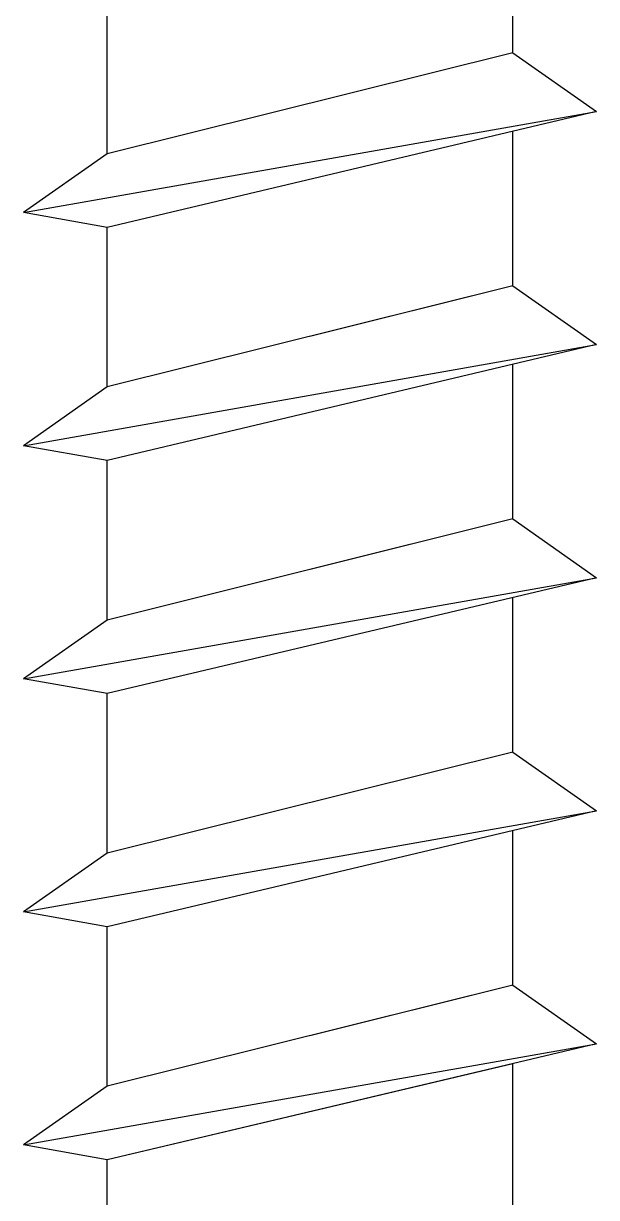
# Model space of a CAD drawing. Header units: inches. Extents: x -2661 to 42767, y -1222 to 9099.
# Drawn here: x -2228.56 to -2228.314, y 2649.75 to 2650.253 of the extents above; entities that cross this region are included whole.
import ezdxf

# ---------------------------------------------------------------- set-up
doc = ezdxf.new("R2010")
doc.units = ezdxf.units.IN
doc.header["$LTSCALE"] = 12
doc.header["$MEASUREMENT"] = 0
doc.layers.add('S-FASTENERS', color=2, linetype='CONTINUOUS')
doc.layers.add('S-SIMPSON', color=2, linetype='CONTINUOUS')

# ---------------------------------------------------------------- blocks, each defined once
blk = doc.blocks.new('SDS.25X8-f')
at = {"layer": 'S-SIMPSON', "color": 1}
for p, q in [((0.087, -5.68156), (0.087, -5.75)), ((0.087, -5.68156), (0.087, -5.75)), ((0.087, -5.68156), (0.087, -5.75)), ((0.087, -5.68156), (0.087, -5.75)), ((0.087, -5.68156), (0.087, -5.75)), ((0.087, -5.68156), (0.087, -5.75)), ((0.087, -5.68156), (0.087, -5.75)), ((0.087, -5.68156), (0.087, -5.75)), ((-0.087, -5.72493), (-0.087, -5.7912)), ((-0.087, -5.72493), (-0.087, -5.7912)), ((-0.087, -5.72493), (-0.087, -5.7912)), ((-0.087, -5.72493), (-0.087, -5.7912)), ((-0.087, -5.72493), (-0.087, -5.7912)), ((-0.087, -5.72493), (-0.087, -5.7912)), ((-0.087, -5.72493), (-0.087, -5.7912)), ((-0.087, -5.72493), (-0.087, -5.7912)), ((-0.087, -5.72493), (-0.087, -5.7912)), ((-0.087, -5.72493), (-0.087, -5.7912)), ((-0.123, -5.79972), (0.087, -5.75)), ((-0.123, -5.79972), (0.087, -5.75)), ((-0.123, -5.79972), (0.087, -5.75)), ((-0.123, -5.79972), (0.087, -5.75)), ((-0.123, -5.79972), (0.087, -5.75)), ((-0.123, -5.79972), (0.087, -5.75)), ((-0.123, -5.79972), (0.087, -5.75)), ((-0.123, -5.79972), (0.087, -5.75)), ((-0.087, -5.7912), (0.087, -5.75)), ((0.087, -5.75), (0.123, -5.75635)), ((0.087, -5.75), (0.123, -5.75635)), ((0.087, -5.75), (0.123, -5.75635)), ((0.087, -5.75), (0.123, -5.75635)), ((0.087, -5.75), (0.123, -5.75635)), ((0.087, -5.75), (0.123, -5.75635)), ((0.087, -5.75), (0.123, -5.75635)), ((0.087, -5.75), (0.123, -5.75635)), ((0.087, -5.75), (0.123, -5.75635)), ((0.123, -5.75635), (-0.123, -5.79972)), ((0.123, -5.75635), (-0.123, -5.79972)), ((0.123, -5.75635), (-0.123, -5.79972)), ((0.123, -5.75635), (-0.123, -5.79972)), ((0.123, -5.75635), (-0.123, -5.79972)), ((0.123, -5.75635), (-0.123, -5.79972)), ((0.123, -5.75635), (-0.123, -5.79972)), ((0.123, -5.75635), (-0.123, -5.79972)), ((0.123, -5.75635), (-0.123, -5.79972)), ((0.087, -5.78156), (0.123, -5.75635)), ((0.087, -5.78156), (0.123, -5.75635)), ((0.087, -5.78156), (0.123, -5.75635)), ((0.087, -5.78156), (0.123, -5.75635)), ((0.087, -5.78156), (0.123, -5.75635)), ((0.087, -5.78156), (0.123, -5.75635)), ((0.087, -5.78156), (0.123, -5.75635)), ((0.087, -5.78156), (0.123, -5.75635)), ((0.087, -5.78156), (0.123, -5.75635)), ((-0.087, -5.82493), (0.087, -5.78156)), ((-0.087, -5.82493), (0.087, -5.78156)), ((-0.087, -5.82493), (0.087, -5.78156)), ((-0.087, -5.82493), (0.087, -5.78156)), ((-0.087, -5.82493), (0.087, -5.78156)), ((-0.087, -5.82493), (0.087, -5.78156)), ((-0.087, -5.82493), (0.087, -5.78156)), ((-0.087, -5.82493), (0.087, -5.78156)), ((-0.087, -5.82493), (0.087, -5.78156)), ((0.087, -5.78156), (0.087, -5.85)), ((0.087, -5.78156), (0.087, -5.85)), ((0.087, -5.78156), (0.087, -5.85)), ((0.087, -5.78156), (0.087, -5.85)), ((0.087, -5.78156), (0.087, -5.85)), ((0.087, -5.78156), (0.087, -5.85)), ((0.087, -5.78156), (0.087, -5.85)), ((0.087, -5.78156), (0.087, -5.85)), ((0.087, -5.78156), (0.087, -5.85)), ((-0.087, -5.82493), (-0.123, -5.79972)), ((-0.087, -5.82493), (-0.123, -5.79972)), ((-0.087, -5.82493), (-0.123, -5.79972)), ((-0.087, -5.82493), (-0.123, -5.79972)), ((-0.087, -5.82493), (-0.123, -5.79972)), ((-0.087, -5.82493), (-0.123, -5.79972)), ((-0.087, -5.82493), (-0.123, -5.79972)), ((-0.087, -5.82493), (-0.123, -5.79972)), ((-0.087, -5.82493), (-0.123, -5.79972)), ((-0.087, -5.82493), (-0.123, -5.79972)), ((-0.087, -5.82493), (0, -5.80324)), ((-0.087, -5.82493), (-0.087, -5.8912)), ((-0.087, -5.82493), (-0.087, -5.8912)), ((-0.087, -5.82493), (-0.087, -5.8912)), ((-0.087, -5.82493), (-0.087, -5.8912)), ((-0.087, -5.82493), (-0.087, -5.8912)), ((-0.087, -5.82493), (-0.087, -5.8912)), ((-0.087, -5.82493), (-0.087, -5.8912)), ((-0.087, -5.82493), (-0.087, -5.8912)), ((-0.123, -5.89972), (0.087, -5.85)), ((-0.123, -5.89972), (0.087, -5.85)), ((-0.123, -5.89972), (0.087, -5.85)), ((-0.123, -5.89972), (0.087, -5.85)), ((-0.123, -5.89972), (0.087, -5.85)), ((-0.123, -5.89972), (0.087, -5.85)), ((0.087, -5.85), (0.123, -5.85635)), ((0.087, -5.85), (0.123, -5.85635)), ((0.087, -5.85), (0.123, -5.85635)), ((0.087, -5.85), (0.123, -5.85635)), ((0.087, -5.85), (0.123, -5.85635)), ((0.087, -5.85), (0.123, -5.85635)), ((0.123, -5.85635), (-0.123, -5.89972)), ((0.123, -5.85635), (-0.123, -5.89972)), ((0.123, -5.85635), (-0.123, -5.89972)), ((0.123, -5.85635), (-0.123, -5.89972)), ((0.123, -5.85635), (-0.123, -5.89972)), ((0.123, -5.85635), (-0.123, -5.89972)), ((0.087, -5.88156), (0.123, -5.85635)), ((0.087, -5.88156), (0.123, -5.85635)), ((0.087, -5.88156), (0.123, -5.85635)), ((0.087, -5.88156), (0.123, -5.85635)), ((0.087, -5.88156), (0.123, -5.85635)), ((0.087, -5.88156), (0.123, -5.85635)), ((-0.087, -5.92493), (0.087, -5.88156)), ((-0.087, -5.92493), (0.087, -5.88156)), ((-0.087, -5.92493), (0.087, -5.88156)), ((-0.087, -5.92493), (0.087, -5.88156)), ((-0.087, -5.92493), (0.087, -5.88156)), ((-0.087, -5.92493), (0.087, -5.88156)), ((0.087, -5.88156), (0.087, -5.95)), ((0.087, -5.88156), (0.087, -5.95)), ((0.087, -5.88156), (0.087, -5.95)), ((0.087, -5.88156), (0.087, -5.95)), ((0.087, -5.88156), (0.087, -5.95)), ((0.087, -5.88156), (0.087, -5.95)), ((0.087, -5.88156), (0.087, -5.95)), ((-0.087, -5.92493), (-0.123, -5.89972)), ((-0.087, -5.92493), (-0.123, -5.89972)), ((-0.087, -5.92493), (-0.123, -5.89972)), ((-0.087, -5.92493), (-0.123, -5.89972)), ((-0.087, -5.92493), (-0.123, -5.89972)), ((-0.087, -5.92493), (-0.123, -5.89972)), ((-0.087, -5.92493), (-0.087, -5.9912)), ((-0.087, -5.92493), (-0.087, -5.9912)), ((-0.087, -5.92493), (-0.087, -5.9912)), ((-0.087, -5.92493), (-0.087, -5.9912)), ((-0.087, -5.92493), (-0.087, -5.9912)), ((-0.087, -5.92493), (-0.087, -5.9912)), ((-0.087, -5.92493), (-0.087, -5.9912)), ((-0.123, -5.99972), (0.087, -5.95)), ((-0.123, -5.99972), (0.087, -5.95)), ((-0.123, -5.99972), (0.087, -5.95)), ((-0.123, -5.99972), (0.087, -5.95)), ((-0.123, -5.99972), (0.087, -5.95)), ((-0.123, -5.99972), (0.087, -5.95)), ((-0.123, -5.99972), (0.087, -5.95)), ((0.087, -5.95), (0.123, -5.95635)), ((0.087, -5.95), (0.123, -5.95635)), ((0.087, -5.95), (0.123, -5.95635)), ((0.087, -5.95), (0.123, -5.95635)), ((0.087, -5.95), (0.123, -5.95635)), ((0.087, -5.95), (0.123, -5.95635)), ((0.087, -5.95), (0.123, -5.95635)), ((0.123, -5.95635), (-0.123, -5.99972)), ((0.123, -5.95635), (-0.123, -5.99972)), ((0.123, -5.95635), (-0.123, -5.99972)), ((0.123, -5.95635), (-0.123, -5.99972)), ((0.123, -5.95635), (-0.123, -5.99972)), ((0.123, -5.95635), (-0.123, -5.99972)), ((0.123, -5.95635), (-0.123, -5.99972)), ((0.087, -5.98156), (0.123, -5.95635)), ((0.087, -5.98156), (0.123, -5.95635)), ((0.087, -5.98156), (0.123, -5.95635)), ((0.087, -5.98156), (0.123, -5.95635)), ((0.087, -5.98156), (0.123, -5.95635)), ((0.087, -5.98156), (0.123, -5.95635)), ((0.087, -5.98156), (0.123, -5.95635)), ((-0.087, -6.02493), (0.087, -5.98156)), ((-0.087, -6.02493), (0.087, -5.98156)), ((-0.087, -6.02493), (0.087, -5.98156)), ((-0.087, -6.02493), (0.087, -5.98156)), ((-0.087, -6.02493), (0.087, -5.98156)), ((-0.087, -6.02493), (0.087, -5.98156)), ((-0.087, -6.02493), (0.087, -5.98156)), ((0.087, -5.98156), (0.087, -6.05)), ((0.087, -5.98156), (0.087, -6.05)), ((0.087, -5.98156), (0.087, -6.05)), ((0.087, -5.98156), (0.087, -6.05)), ((0.087, -5.98156), (0.087, -6.05)), ((0.087, -5.98156), (0.087, -6.05)), ((0.087, -5.98156), (0.087, -6.05)), ((0.087, -5.98156), (0.087, -6.05)), ((0.087, -5.98156), (0.087, -6.05)), ((0.087, -5.98156), (0.087, -6.05)), ((0.087, -5.98156), (0.087, -6.05)), ((0.087, -5.98156), (0.087, -6.05)), ((0.087, -5.98156), (0.087, -6.05)), ((0.087, -5.98156), (0.087, -6.05)), ((-0.087, -6.02493), (-0.123, -5.99972)), ((-0.087, -6.02493), (-0.123, -5.99972)), ((-0.087, -6.02493), (-0.123, -5.99972)), ((-0.087, -6.02493), (-0.123, -5.99972)), ((-0.087, -6.02493), (-0.123, -5.99972)), ((-0.087, -6.02493), (-0.123, -5.99972)), ((-0.087, -6.02493), (-0.123, -5.99972)), ((-0.087, -6.02493), (-0.123, -5.99972)), ((-0.087, -6.02493), (0, -6.00324)), ((-0.087, -6.02493), (-0.087, -6.0912)), ((-0.087, -6.02493), (-0.087, -6.0912)), ((-0.087, -6.02493), (-0.087, -6.0912)), ((-0.087, -6.02493), (-0.087, -6.0912)), ((-0.087, -6.02493), (-0.087, -6.0912)), ((-0.087, -6.02493), (-0.087, -6.0912)), ((-0.087, -6.02493), (-0.087, -6.0912)), ((-0.087, -6.02493), (-0.087, -6.0912)), ((-0.123, -6.09972), (0.087, -6.05)), ((-0.123, -6.09972), (0.087, -6.05)), ((-0.123, -6.09972), (0.087, -6.05)), ((-0.123, -6.09972), (0.087, -6.05)), ((-0.123, -6.09972), (0.087, -6.05)), ((-0.123, -6.09972), (0.087, -6.05)), ((0.087, -6.05), (0.123, -6.05635)), ((0.087, -6.05), (0.123, -6.05635)), ((0.087, -6.05), (0.123, -6.05635)), ((0.087, -6.05), (0.123, -6.05635)), ((0.087, -6.05), (0.123, -6.05635)), ((0.087, -6.05), (0.123, -6.05635)), ((0.123, -6.05635), (-0.123, -6.09972)), ((0.123, -6.05635), (-0.123, -6.09972)), ((0.123, -6.05635), (-0.123, -6.09972)), ((0.123, -6.05635), (-0.123, -6.09972)), ((0.123, -6.05635), (-0.123, -6.09972)), ((0.123, -6.05635), (-0.123, -6.09972)), ((0.087, -6.08156), (0.123, -6.05635)), ((0.087, -6.08156), (0.123, -6.05635)), ((0.087, -6.08156), (0.123, -6.05635)), ((0.087, -6.08156), (0.123, -6.05635)), ((0.087, -6.08156), (0.123, -6.05635)), ((0.087, -6.08156), (0.123, -6.05635)), ((-0.087, -6.12493), (0.087, -6.08156)), ((-0.087, -6.12493), (0.087, -6.08156)), ((-0.087, -6.12493), (0.087, -6.08156)), ((-0.087, -6.12493), (0.087, -6.08156)), ((-0.087, -6.12493), (0.087, -6.08156)), ((-0.087, -6.12493), (0.087, -6.08156)), ((0.087, -6.08156), (0.087, -6.15)), ((0.087, -6.08156), (0.087, -6.15)), ((0.087, -6.08156), (0.087, -6.15)), ((0.087, -6.08156), (0.087, -6.15)), ((0.087, -6.08156), (0.087, -6.15)), ((0.087, -6.08156), (0.087, -6.15)), ((0.087, -6.08156), (0.087, -6.15)), ((-0.087, -6.12493), (-0.123, -6.09972)), ((-0.087, -6.12493), (-0.123, -6.09972)), ((-0.087, -6.12493), (-0.123, -6.09972)), ((-0.087, -6.12493), (-0.123, -6.09972)), ((-0.087, -6.12493), (-0.123, -6.09972)), ((-0.087, -6.12493), (-0.123, -6.09972)), ((-0.087, -6.12493), (-0.123, -6.09972)), ((-0.087, -6.12493), (0, -6.10324)), ((-0.087, -6.12493), (-0.087, -6.1912)), ((-0.087, -6.12493), (-0.087, -6.1912)), ((-0.087, -6.12493), (-0.087, -6.1912)), ((-0.087, -6.12493), (-0.087, -6.1912)), ((-0.087, -6.12493), (-0.087, -6.1912)), ((-0.087, -6.12493), (-0.087, -6.1912)), ((-0.087, -6.12493), (-0.087, -6.1912)), ((-0.123, -6.19972), (0.087, -6.15)), ((-0.123, -6.19972), (0.087, -6.15)), ((-0.123, -6.19972), (0.087, -6.15)), ((0.087, -6.15), (0.123, -6.15635)), ((0.087, -6.15), (0.123, -6.15635)), ((0.087, -6.15), (0.123, -6.15635)), ((0.123, -6.15635), (-0.123, -6.19972)), ((0.123, -6.15635), (-0.123, -6.19972)), ((0.123, -6.15635), (-0.123, -6.19972)), ((0.087, -6.18156), (0.123, -6.15635)), ((0.087, -6.18156), (0.123, -6.15635)), ((0.087, -6.18156), (0.123, -6.15635)), ((-0.087, -6.22493), (0.087, -6.18156)), ((-0.087, -6.22493), (0.087, -6.18156)), ((-0.087, -6.22493), (0.087, -6.18156)), ((0.087, -6.18156), (0.087, -6.25)), ((0.087, -6.18156), (0.087, -6.25)), ((0.087, -6.18156), (0.087, -6.25)), ((0.087, -6.18156), (0.087, -6.25)), ((0.087, -6.18156), (0.087, -6.25)), ((-0.087, -6.22493), (-0.123, -6.19972)), ((-0.087, -6.22493), (-0.123, -6.19972)), ((-0.087, -6.22493), (-0.123, -6.19972)), ((-0.087, -6.22493), (-0.087, -6.2912)), ((-0.087, -6.22493), (-0.087, -6.2912)), ((-0.087, -6.22493), (-0.087, -6.2912)), ((-0.087, -6.22493), (-0.087, -6.2912)), ((-0.087, -6.22493), (-0.087, -6.2912))]:
    blk.add_line(p, q, dxfattribs=at)
blk = doc.blocks.new('*U1364')
at = {"layer": 'S-FASTENERS'}
blk.add_blockref('SDS.25X8-f', (0, 0), dxfattribs=at)

msp = doc.modelspace()

# ---------------------------------------------------------------- block references
at = {"layer": 'S-FASTENERS', "rotation": 180}
msp.add_blockref('*U1364', (-2228.43709, 2644.01601), dxfattribs=at)

doc.saveas('drawing.dxf')
